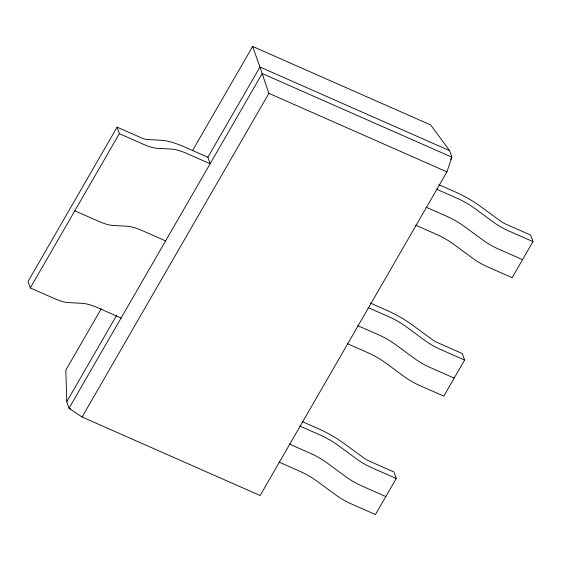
<?xml version="1.0" encoding="UTF-8"?>
<svg xmlns="http://www.w3.org/2000/svg" width="561" height="561" viewBox="0 0 561 561"><rect width="100%" height="100%" fill="white"/><g stroke="black" fill="none" stroke-linecap="round" stroke-linejoin="round"><path stroke-width="0.84" d="M101.275 308.711L65.84 370.106L66.759 401.732L69.017 408.247L82.088 417.012L260.136 495.531L446.935 171.876L451.878 157.185L449.62 150.671L430.687 124.97L252.639 46.451L192.711 150.292M117.088 127.151L119.346 133.665L143.861 144.472A25.834 7.924 30 0 0 157.213 148.293L171.386 149.079A30.049 9.214 30 0 1 186.918 153.525L210.13 163.756L207.872 157.241L182.409 146.035A45.672 14.011 30 0 0 162.62 140.369L146.533 139.437A10.21 3.128 30 0 1 142.108 138.174L117.088 127.151L28.05 281.419L30.308 287.933L54.824 298.747A25.834 7.924 30 0 0 68.169 302.568L82.348 303.347A30.049 9.214 30 0 1 97.873 307.8L121.085 318.031M30.308 287.933L119.346 133.665M66.759 401.732L116.702 315.212M207.815 157.346L259.939 67.025L252.639 46.451M82.088 417.012L268.887 93.364L259.939 67.025L449.62 150.671M450.567 159.464L451.878 157.185L262.197 73.54L69.017 408.247L70.616 408.955M302.099 421.535L320.562 429.698A45.672 14.011 30 0 1 342.848 442.587L363.977 458.064A10.21 3.128 30 0 0 368.956 460.946L393.983 471.983L396.241 478.505L375.435 514.549L350.92 503.736A25.834 7.924 30 0 1 335.885 495.04L317.231 481.345A30.049 9.214 30 0 0 299.742 471.233L278.936 462.054M370.456 303.101L388.92 311.264A45.672 14.011 30 0 1 411.206 324.153L432.328 339.629A10.21 3.128 30 0 0 437.314 342.512L462.341 353.556L464.592 360.071L443.793 396.115L419.27 385.302A25.834 7.924 30 0 1 404.236 376.606L385.589 362.911A30.049 9.214 30 0 0 368.1 352.799L347.287 343.62M438.814 184.667L457.278 192.83A45.672 14.011 30 0 1 479.564 205.719L500.685 221.195A10.21 3.128 30 0 0 505.664 224.077L530.692 235.122L532.95 241.637L512.144 277.681L487.628 266.868A25.834 7.924 30 0 1 472.593 258.172L453.947 244.477A30.049 9.214 30 0 0 436.451 234.365L415.645 225.185M268.887 93.364L446.935 171.876M436.451 189.141L457.257 198.321A30.049 9.214 30 0 1 474.746 208.433L493.4 222.128A25.834 7.924 30 0 0 508.434 230.823L532.95 241.637M426.044 207.163L446.858 216.343A30.049 9.214 30 0 1 464.347 226.455L482.993 240.15A25.834 7.924 30 0 0 498.028 248.846L522.55 259.659M368.093 307.575L388.899 316.755A30.049 9.214 30 0 1 406.395 326.867L425.042 340.562A25.834 7.924 30 0 0 440.076 349.258L464.592 360.071M165.607 240.893L142.396 230.662A30.049 9.214 30 0 0 126.87 226.216L112.691 225.431A25.834 7.924 30 0 1 99.346 221.609L74.823 210.796M357.694 325.597L378.5 334.777A30.049 9.214 30 0 1 395.989 344.889L414.642 358.584A25.834 7.924 30 0 0 429.677 367.28L454.193 378.093M299.735 426.009L320.548 435.189A30.049 9.214 30 0 1 338.038 445.301L356.684 458.996A25.834 7.924 30 0 0 371.719 467.692L396.241 478.505M289.336 444.032L310.142 453.211A30.049 9.214 30 0 1 327.638 463.323L346.284 477.018A25.834 7.924 30 0 0 361.319 485.714L385.835 496.527"/></g></svg>
